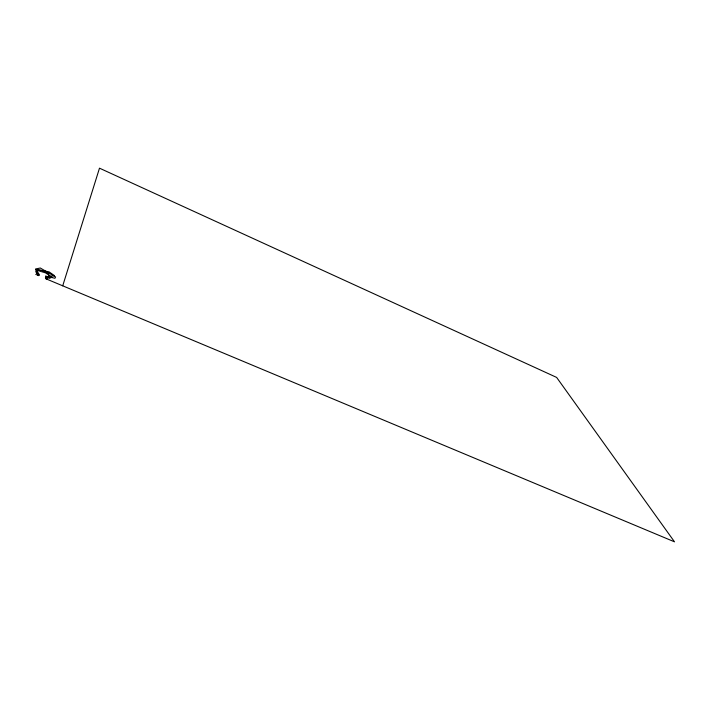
<?xml version="1.0" encoding="UTF-8"?>
<svg xmlns="http://www.w3.org/2000/svg" width="710" height="710" viewBox="0 0 710 710"><rect width="100%" height="100%" fill="white"/><g stroke="black" fill="none" stroke-linecap="round" stroke-linejoin="round"><path stroke-width="1.06" d="M62.72 285.81L99.489 168.172L556.631 377.418L674.5 541.828L45.884 278.773M37.603 275.302L38.26 274.708L36.166 272.294L36.76 269.924L42.201 270.501L48.342 273.368L49.806 277.823L45.431 277.645L45.617 278.657M35.802 274.548L38.038 272.498L35.5 269.01L40.31 268.007L55.602 276.971L54.936 278.267L45.467 276.03L47.375 279.394L46.31 277.37L50.002 278.036L51.999 277.246L45.52 272.862L36.982 270.306L36.414 272.72L39.511 275.178L38.411 275.64M36.929 275.018L39.13 274.14L35.979 271.602L36.166 269.436L49.026 271.85L54.421 275.586L46.079 277.148L46.461 279.012"/></g></svg>
